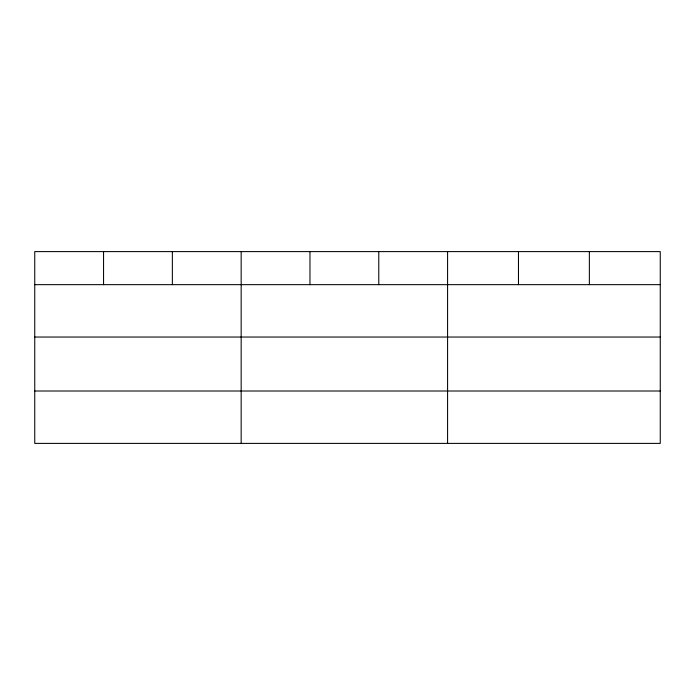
<?xml version="1.0" encoding="UTF-8"?>
<svg xmlns="http://www.w3.org/2000/svg" width="695" height="695" viewBox="0 0 695 695"><rect width="100%" height="100%" fill="white"/><g stroke="black" fill="none" stroke-linecap="round" stroke-linejoin="round"><path stroke-width="1.04" d="M660.25 337.04L660.25 251.607L34.75 251.607L34.75 443.393L660.25 443.393L660.25 337.04L34.75 337.04M34.75 284.655L660.25 284.655M34.75 391.007L660.25 391.007M589.36 251.607L589.36 284.655M518.47 251.607L518.47 284.655M447.58 251.607L447.58 443.393M378.775 251.607L378.775 284.655M309.97 251.607L309.97 284.655M241.165 251.607L241.165 443.393M172.36 251.607L172.36 284.655M103.555 251.607L103.555 284.655"/></g></svg>
